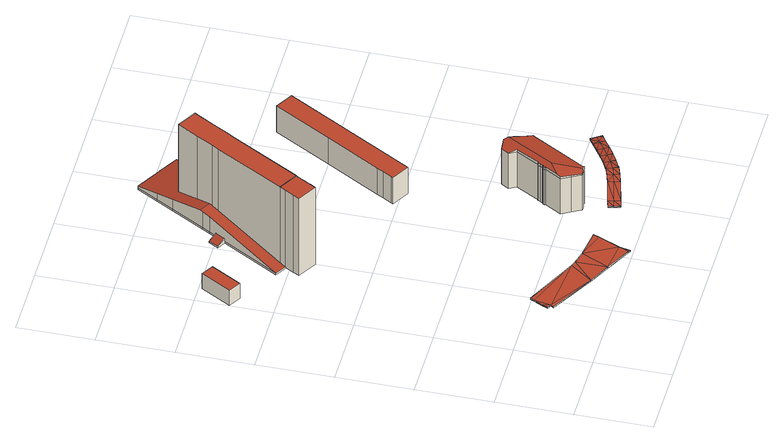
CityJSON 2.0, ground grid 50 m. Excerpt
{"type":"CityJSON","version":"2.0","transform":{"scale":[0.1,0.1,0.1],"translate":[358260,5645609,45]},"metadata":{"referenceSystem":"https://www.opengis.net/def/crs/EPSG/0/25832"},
"CityObjects":{
"building1":{"type":"Building","attributes":{"Geometrietyp2DReferenz":"3000","Gemeindeschluessel":"05315000","function":"53001_1800","roofType":"9999","measuredHeight":1},"geometry":[{"type":"Solid","lod":"2","boundaries":[[[[0,1,2]],[[1,3,2]],[[4,5,0]],[[5,1,0]],[[6,7,4]],[[7,5,4]],[[8,9,6]],[[9,7,6]],[[10,11,8]],[[11,9,8]],[[12,13,10]],[[13,11,10]],[[14,15,12]],[[15,13,12]],[[16,17,14]],[[17,15,14]],[[18,19,16]],[[19,17,16]],[[20,21,18]],[[21,19,18]],[[22,23,20]],[[23,21,20]],[[24,25,22]],[[25,23,22]],[[26,27,24]],[[27,25,24]],[[28,29,26]],[[29,27,26]],[[30,31,28]],[[31,29,28]],[[2,3,30]],[[3,31,30]],[[29,31,3]],[[29,3,1]],[[29,1,7]],[[7,1,5]],[[23,17,21]],[[19,21,17]],[[13,15,11]],[[25,27,29]],[[25,29,7]],[[25,7,9]],[[23,25,9]],[[23,9,11]],[[23,11,17]],[[17,11,15]],[[28,2,30]],[[28,0,2]],[[28,6,0]],[[6,4,0]],[[22,20,16]],[[18,16,20]],[[12,10,14]],[[24,28,26]],[[24,6,28]],[[24,8,6]],[[22,8,24]],[[22,10,8]],[[22,16,10]],[[16,14,10]]]],"semantics":{"surfaces":[{"type":"WallSurface"},{"type":"GroundSurface"},{"type":"RoofSurface"}],"values":[[0,0,0,0,0,0,0,0,0,0,0,0,0,0,0,0,0,0,0,0,0,0,0,0,0,0,0,0,0,0,0,0,1,1,1,1,1,1,1,1,1,1,1,1,1,1,2,2,2,2,2,2,2,2,2,2,2,2,2,2]]}}]},
"building2":{"type":"Building","attributes":{"Gemeindeschluessel":"05315000","Geometrietyp2DReferenz":"3000","function":"51009_1610","roofType":"1000","measuredHeight":12.16},"geometry":[{"type":"Solid","lod":"2","boundaries":[[[[32,33,34,35]],[[36,37,33,32]],[[38,39,37,36]],[[35,34,39,38]],[[36,32,35,38]],[[33,37,39,34]]]],"semantics":{"surfaces":[{"type":"WallSurface"},{"type":"RoofSurface"},{"type":"GroundSurface"}],"values":[[0,0,0,0,1,2]]}}]},
"building3":{"type":"Building","attributes":{"Gemeindeschluessel":"05315000","Geometrietyp2DReferenz":"3000","function":"51009_1610","roofType":"3100","measuredHeight":6.29},"geometry":[{"type":"Solid","lod":"2","boundaries":[[[[40,41,42,43]],[[44,45,41,40]],[[46,47,45,44]],[[43,42,47,46]],[[40,48,44]],[[46,49,43]],[[43,49,48,40]],[[44,48,49,46]],[[41,45,47,42]]]],"semantics":{"surfaces":[{"type":"WallSurface"},{"type":"RoofSurface"},{"type":"GroundSurface"}],"values":[[0,0,0,0,0,0,1,1,2]]}}]},
"building4":{"type":"Building","attributes":{"Gemeindeschluessel":"05315000","Geometrietyp2DReferenz":"3000","function":"31001_2000"},"address":[{"country":"Germany","locality":"Köln","thoroughfareNumber":"111","thoroughfareName":"Deutz-Mülheimer Str."}],"children":["building4-1","building4-2"]},
"building4-1":{"type":"BuildingPart","attributes":{"roofType":"1000","measuredHeight":61.84},"parents":["building4"],"geometry":[{"type":"Solid","lod":"2","boundaries":[[[[50,51,52,53]],[[54,55,56,51,50]],[[57,58,59,60,61]],[[62,63,58,57]],[[64,65,63,62]],[[66,67,65,64]],[[68,69,67,66]],[[70,71,69,68]],[[53,52,71,70]],[[68,66,64,62,57,61,54,50,53,70]],[[51,56,59,58,63,65,67,69,71,52]],[[55,54,61,60]],[[59,56,55,60]]]],"semantics":{"surfaces":[{"type":"WallSurface"},{"type":"RoofSurface"},{"type":"GroundSurface"},{"type":"ClosureSurface"}],"values":[[0,0,0,0,0,0,0,0,0,1,2,0,3]]}}]},
"building4-2":{"type":"BuildingPart","attributes":{"roofType":"1000","measuredHeight":61.76},"parents":["building4"],"geometry":[{"type":"Solid","lod":"2","boundaries":[[[[72,73,74,75]],[[76,77,73,72]],[[78,79,77,76]],[[80,81,79,78]],[[60,59,81,80]],[[82,83,56,55]],[[84,85,83,82]],[[86,87,85,84]],[[75,74,87,86]],[[84,82,55,60,80,78,76,72,75,86]],[[73,77,79,81,59,56,83,85,87,74]],[[59,60,55,56]]]],"semantics":{"surfaces":[{"type":"WallSurface"},{"type":"RoofSurface"},{"type":"GroundSurface"},{"type":"ClosureSurface"}],"values":[[0,0,0,0,0,0,0,0,0,1,2,3]]}}]},
"building5":{"type":"Building","attributes":{"Gemeindeschluessel":"05315000","Geometrietyp2DReferenz":"3000","function":"31001_2000","roofType":"5000","measuredHeight":14.8},"geometry":[{"type":"Solid","lod":"2","boundaries":[[[[88,89,90,91]],[[92,93,89,88]],[[94,95,93,92]],[[96,97,95,94]],[[98,99,97,96]],[[100,101,99,98]],[[102,103,101,100]],[[104,105,103,102]],[[106,107,105,104]],[[108,109,107,106]],[[110,111,109,108]],[[112,113,111,110]],[[114,115,113,112]],[[116,117,115,114]],[[118,119,117,116]],[[120,121,119,118]],[[122,123,121,120]],[[124,125,123,122]],[[126,127,125,124]],[[128,129,127,126]],[[91,90,129,128]],[[130,131,132,133,134,135,136,137,138,139,140,141,142,143,144,145]],[[146,147,128,126,148,149,150,136,135]],[[151,152,142,141]],[[152,151,110,108]],[[143,142,152,108,106]],[[151,141,140,112,110]],[[150,149,122,120]],[[137,136,150,120,118]],[[149,148,124,122]],[[148,126,124]],[[147,146,88,91]],[[147,91,128]],[[146,135,134,92,88]],[[144,143,106,104]],[[145,144,104,102]],[[140,139,114,112]],[[139,138,116,114]],[[138,137,118,116]],[[134,133,94,92]],[[133,132,96,94]],[[132,131,98,96]],[[131,130,100,98]],[[130,145,102,100]],[[89,93,95,97,99,101,103,105,107,109,111,113,115,117,119,121,123,125,127,129,90]]]],"semantics":{"surfaces":[{"type":"WallSurface"},{"type":"RoofSurface"},{"type":"GroundSurface"}],"values":[[0,0,0,0,0,0,0,0,0,0,0,0,0,0,0,0,0,0,0,0,0,1,1,1,0,0,0,0,0,0,0,0,0,0,0,0,0,0,0,0,0,0,0,0,2]]}}]},
"building6":{"type":"Building","attributes":{"Gemeindeschluessel":"05315000","Geometrietyp2DReferenz":"3000","function":"31001_2000","roofType":"5000","measuredHeight":31.95},"address":[{"country":"Germany","locality":"Köln","thoroughfareNumber":"30","thoroughfareName":"Deutz-Mülheimer Str."}],"geometry":[{"type":"Solid","lod":"2","boundaries":[[[[153,154,155,156]],[[157,158,154,153]],[[159,160,158,157]],[[161,162,160,159]],[[163,164,162,161]],[[165,166,164,163]],[[167,168,166,165]],[[169,170,168,167]],[[171,172,170,169]],[[173,174,172,171]],[[175,176,174,173]],[[177,178,176,175]],[[179,180,178,177]],[[181,182,180,179]],[[183,184,182,181]],[[185,186,184,183]],[[187,188,186,185]],[[189,190,188,187]],[[191,192,190,189]],[[193,194,192,191]],[[195,196,194,193]],[[197,198,196,195]],[[199,200,198,197]],[[201,202,200,199]],[[156,155,202,201]],[[203,204,205,206,207,208,209,210,211]],[[212,213,214,215,216,217,210,209,218]],[[175,173,219,220,221,222,223,224,225,226,227,228,211,210,217,229]],[[228,227,153,156]],[[203,211,228,156,201]],[[227,226,157,153]],[[226,225,159,157]],[[225,224,161,159]],[[224,223,163,161]],[[223,222,165,163]],[[222,221,167,165]],[[221,220,169,167]],[[220,219,171,169]],[[219,173,171]],[[229,177,175]],[[229,217,216,179,177]],[[216,215,181,179]],[[215,214,183,181]],[[214,213,185,183]],[[213,212,187,185]],[[212,218,189,187]],[[218,209,208,191,189]],[[208,207,193,191]],[[207,206,195,193]],[[206,205,197,195]],[[205,204,199,197]],[[204,203,201,199]],[[154,158,160,162,164,166,168,170,172,174,176,178,180,182,184,186,188,190,192,194,196,198,200,202,155]]]],"semantics":{"surfaces":[{"type":"WallSurface"},{"type":"RoofSurface"},{"type":"GroundSurface"}],"values":[[0,0,0,0,0,0,0,0,0,0,0,0,0,0,0,0,0,0,0,0,0,0,0,0,0,1,1,1,0,0,0,0,0,0,0,0,0,0,0,0,0,0,0,0,0,0,0,0,0,0,0,0,2]]}}]},
"building7":{"type":"Building","attributes":{"Geometrietyp2DReferenz":"2000","Gemeindeschluessel":"05315000","function":"53001_1800","roofType":"9999","measuredHeight":1},"geometry":[{"type":"Solid","lod":"2","boundaries":[[[[230,231,232]],[[233,234,235]],[[234,230,235]],[[236,237,233]],[[237,234,233]],[[238,239,236]],[[239,237,236]],[[240,241,238]],[[241,239,238]],[[242,243,240]],[[243,241,240]],[[244,245,242]],[[245,243,242]],[[246,247,244]],[[247,245,244]],[[248,249,246]],[[249,247,246]],[[250,251,248]],[[251,249,248]],[[252,253,250]],[[253,251,250]],[[254,255,252]],[[255,253,252]],[[256,257,254]],[[257,255,254]],[[258,259,256]],[[259,257,256]],[[260,261,258]],[[261,259,258]],[[262,263,260]],[[263,261,260]],[[264,265,262]],[[265,263,262]],[[266,267,264]],[[267,265,264]],[[268,269,266]],[[269,267,266]],[[270,271,268]],[[271,269,268]],[[272,273,270]],[[273,271,270]],[[274,275,272]],[[275,273,272]],[[276,277,274]],[[277,275,274]],[[278,279,276]],[[279,277,276]],[[280,281,278]],[[281,279,278]],[[282,283,280]],[[283,281,280]],[[284,285,282]],[[285,283,282]],[[286,287,284]],[[287,285,284]],[[288,289,286]],[[289,287,286]],[[290,291,288]],[[291,289,288]],[[292,293,290]],[[293,291,290]],[[294,295,292]],[[295,293,292]],[[296,297,294]],[[297,295,294]],[[298,299,296]],[[299,297,296]],[[232,231,298]],[[231,299,298]],[[235,230,232]],[[245,247,249]],[[245,249,300]],[[300,249,251]],[[300,251,301]],[[301,251,302]],[[302,251,253]],[[302,253,255]],[[302,255,303]],[[303,255,304]],[[304,255,257]],[[304,257,305]],[[305,257,259]],[[305,259,306]],[[306,259,261]],[[306,261,307]],[[307,261,263]],[[308,307,263]],[[267,269,265]],[[308,263,265]],[[308,265,269]],[[243,245,300]],[[243,300,241]],[[241,300,301]],[[241,301,239]],[[239,301,237]],[[237,301,302]],[[237,302,234]],[[234,302,230]],[[230,302,303]],[[230,303,231]],[[231,303,299]],[[299,303,297]],[[297,303,304]],[[297,304,295]],[[295,304,293]],[[293,304,291]],[[291,304,289]],[[289,304,305]],[[289,305,287]],[[287,305,285]],[[285,305,283]],[[283,305,306]],[[283,306,281]],[[281,306,279]],[[279,306,307]],[[279,307,277]],[[307,308,277]],[[273,275,271]],[[277,308,275]],[[275,308,269]],[[275,269,271]],[[309,252,250]],[[309,254,252]],[[309,310,254]],[[310,311,254]],[[311,256,254]],[[311,312,256]],[[312,258,256]],[[312,313,258]],[[313,260,258]],[[313,314,260]],[[314,262,260]],[[315,262,314]],[[266,264,268]],[[315,264,262]],[[315,268,264]],[[242,316,244]],[[242,240,316]],[[240,317,316]],[[240,238,317]],[[238,236,317]],[[236,309,317]],[[236,233,309]],[[233,235,309]],[[235,310,309]],[[235,232,310]],[[232,298,310]],[[298,296,310]],[[296,311,310]],[[296,294,311]],[[294,292,311]],[[292,290,311]],[[290,288,311]],[[288,312,311]],[[288,286,312]],[[286,284,312]],[[284,282,312]],[[282,313,312]],[[282,280,313]],[[280,278,313]],[[278,314,313]],[[278,276,314]],[[314,276,315]],[[272,270,274]],[[276,274,315]],[[274,268,315]],[[274,270,268]],[[244,248,246]],[[244,316,248]],[[316,250,248]],[[316,317,250]],[[317,309,250]]]],"semantics":{"surfaces":[{"type":"WallSurface"},{"type":"GroundSurface"},{"type":"RoofSurface"}],"values":[[0,0,0,0,0,0,0,0,0,0,0,0,0,0,0,0,0,0,0,0,0,0,0,0,0,0,0,0,0,0,0,0,0,0,0,0,0,0,0,0,0,0,0,0,0,0,0,0,0,0,0,0,0,0,0,0,0,0,0,0,0,0,0,0,0,0,0,0,0,0,1,1,1,1,1,1,1,1,1,1,1,1,1,1,1,1,1,1,1,1,1,1,1,1,1,1,1,1,1,1,1,1,1,1,1,1,1,1,1,1,1,1,1,1,1,1,1,1,1,1,1,2,2,2,2,2,2,2,2,2,2,2,2,2,2,2,2,2,2,2,2,2,2,2,2,2,2,2,2,2,2,2,2,2,2,2,2,2,2,2,2,2,2,2,2,2,2,2,2,2,2,2]]}}]},
"building8":{"type":"Building","attributes":{"Gemeindeschluessel":"05315000","Geometrietyp2DReferenz":"3000","function":"31001_2000"},"children":["building8-1","building8-2"]},
"building8-1":{"type":"BuildingPart","attributes":{"roofType":"1000","measuredHeight":5.12},"parents":["building8"],"geometry":[{"type":"Solid","lod":"2","boundaries":[[[[318,319,320,321]],[[322,323,319,318]],[[321,320,324,325]],[[322,318,321,325]],[[319,323,324,320]],[[323,322,325,324]]]],"semantics":{"surfaces":[{"type":"WallSurface"},{"type":"RoofSurface"},{"type":"GroundSurface"},{"type":"ClosureSurface"}],"values":[[0,0,0,1,2,3]]}}]},
"building8-2":{"type":"BuildingPart","attributes":{"roofType":"1000","measuredHeight":8.48},"parents":["building8"],"geometry":[{"type":"Solid","lod":"2","boundaries":[[[[326,325,324,327,328]],[[329,330,323,322,331]],[[332,333,330,329]],[[334,335,333,332]],[[336,337,335,334]],[[328,327,337,336]],[[334,332,329,331,326,328,336]],[[324,323,330,333,335,337,327]],[[325,326,331,322]],[[323,324,325,322]]]],"semantics":{"surfaces":[{"type":"WallSurface"},{"type":"RoofSurface"},{"type":"GroundSurface"},{"type":"ClosureSurface"}],"values":[[0,0,0,0,0,0,1,2,0,3]]}}]},
"building9":{"type":"Building","attributes":{"Gemeindeschluessel":"05315000","Geometrietyp2DReferenz":"3000","function":"31001_2000","roofType":"1000","measuredHeight":20.89},"address":[{"country":"Germany","locality":"Köln","thoroughfareNumber":"109","thoroughfareName":"Deutz-Mülheimer Str."}],"geometry":[{"type":"Solid","lod":"2","boundaries":[[[[338,339,340,341]],[[342,343,339,338]],[[344,345,343,342]],[[346,347,345,344]],[[348,349,347,346]],[[350,351,349,348]],[[352,353,351,350]],[[341,340,353,352]],[[350,348,346,344,342,338,341,352]],[[339,343,345,347,349,351,353,340]]]],"semantics":{"surfaces":[{"type":"WallSurface"},{"type":"RoofSurface"},{"type":"GroundSurface"}],"values":[[0,0,0,0,0,0,0,0,1,2]]}}]}
},
"vertices":[
[390,462,95],[390,462,85],[363,410,95],[363,410,85],[404,489,95],[404,489,85],[753,318,98],[753,318,88],[791,303,98],[791,303,88],[880,280,98],[880,280,88],[1068,255,98],[1068,255,88],[1054,216,98],[1054,216,88],[988,72,100],[988,72,90],[972,1,101],[972,1,91],[960,8,101],[960,8,91],[790,96,100],[790,96,90],[647,170,99],[647,170,89],[357,336,96],[357,336,86],[372,355,95],[372,355,85],[345,368,95],[345,368,85],
[119,2481,131],[119,2481,10],[4,2282,10],[4,2282,131],[198,2435,131],[198,2435,10],[84,2236,131],[84,2236,10],
[550,2541,18],[550,2541,8],[514,2477,8],[514,2477,18],[674,2471,55],[674,2471,8],[638,2408,55],[638,2408,8],[645,2487,71],[609,2424,71],
[826,2443,637],[826,2443,19],[855,2489,19],[855,2489,637],[572,1999,637],[572,1999,636],[572,1999,19],[701,2517,637],[701,2517,19],[445,2072,19],[445,2072,636],[445,2072,637],[727,2563,637],[727,2563,19],[789,2670,637],[789,2670,19],[869,2809,637],[869,2809,19],[996,2736,637],[996,2736,19],[917,2597,637],[917,2597,19],
[492,1859,636],[492,1859,19],[515,1899,19],[515,1899,636],[365,1932,636],[365,1932,19],[387,1971,636],[387,1971,19],[421,2030,636],[421,2030,19],[547,1956,636],[547,1956,19],[541,1944,636],[541,1944,19],[517,1903,636],[517,1903,19],
[656,2605,22],[656,2605,11],[629,2558,11],[629,2558,22],[782,2822,22],[782,2822,11],[848,2935,22],[848,2935,11],[930,3076,22],[930,3076,11],[1074,2993,22],[1074,2993,11],[1096,2981,22],[1096,2981,11],[1224,2907,22],[1224,2907,11],[1096,2684,22],[1096,2684,11],[1053,2609,22],[1053,2609,11],[953,2433,22],[953,2433,11],[855,2489,22],[855,2489,11],[917,2597,22],[917,2597,11],[996,2736,22],[996,2736,11],[869,2809,22],[869,2809,11],[789,2670,22],[789,2670,11],[727,2563,22],[727,2563,11],[701,2517,22],[701,2517,11],[445,2072,22],[445,2072,11],[421,2030,22],[421,2030,11],[347,2073,22],[347,2073,11],[1096,2981,39],[1074,2993,39],[930,3076,39],[848,2935,76],[782,2822,106],[665,2621,159],[737,2580,159],[789,2670,135],[869,2809,99],[996,2736,98],[917,2597,135],[864,2506,159],[962,2449,159],[1053,2609,117],[1096,2684,97],[1224,2907,39],[656,2605,154],[629,2558,143],[445,2072,32],[701,2517,143],[727,2563,155],[855,2489,155],[953,2433,155],
[1335,623,319],[1335,623,37],[1340,620,37],[1340,620,319],[1343,636,319],[1343,636,37],[1348,633,319],[1348,633,37],[1353,642,319],[1353,642,37],[1351,643,319],[1351,643,37],[1360,657,319],[1360,657,37],[1369,675,319],[1369,675,37],[1374,672,319],[1374,672,37],[1459,827,319],[1459,827,37],[1433,874,319],[1433,874,37],[1464,927,319],[1464,927,37],[1527,928,319],[1527,928,37],[1556,877,319],[1556,877,37],[1580,836,319],[1580,836,37],[1621,766,319],[1621,766,37],[1407,397,319],[1407,397,37],[1410,395,319],[1410,395,37],[1407,391,319],[1407,391,37],[1380,399,319],[1380,399,37],[1375,390,319],[1375,390,37],[1346,390,319],[1346,390,37],[1310,455,319],[1310,455,37],[1309,454,319],[1309,454,37],[1277,510,319],[1277,510,37],[1277,510,334],[1309,454,331],[1310,455,331],[1346,390,327],[1375,390,330],[1380,399,332],[1389,396,333],[1364,589,357],[1292,536,340],[1410,395,329],[1407,397,330],[1621,766,329],[1580,836,343],[1556,877,352],[1541,902,357],[1407,391,329],[1459,827,340],[1374,672,342],[1369,675,339],[1360,657,339],[1351,643,339],[1353,642,340],[1348,633,340],[1343,636,337],[1335,623,337],[1340,620,340],[1527,928,345],
[1654,230,87],[1716,251,85],[1716,251,95],[1653,230,97],[1653,230,87],[1654,230,97],[1585,210,97],[1585,210,87],[1584,210,97],[1584,210,87],[1412,166,98],[1412,166,88],[1364,154,98],[1364,154,88],[1354,193,98],[1354,193,88],[1345,231,98],[1345,231,88],[1393,244,98],[1393,244,88],[1564,287,97],[1564,287,87],[1630,306,97],[1630,306,87],[1688,326,95],[1688,326,85],[1744,354,92],[1744,354,82],[1802,386,88],[1802,386,78],[1858,421,82],[1858,421,72],[1914,458,77],[1914,458,67],[1955,485,74],[1955,485,64],[1963,490,73],[1963,490,63],[1986,457,73],[1986,457,63],[2009,424,73],[2009,424,63],[2000,419,74],[2000,419,64],[2000,418,74],[2000,418,64],[1958,391,77],[1958,391,67],[1902,353,82],[1902,353,72],[1901,353,82],[1901,353,72],[1900,353,82],[1900,353,72],[1843,317,88],[1843,317,78],[1842,317,88],[1842,317,78],[1841,317,88],[1841,317,78],[1783,284,92],[1783,284,82],[1782,284,92],[1782,284,82],[1781,283,92],[1781,283,82],[1722,253,95],[1722,253,85],[1719,252,95],[1719,252,85],[1403,205,88],[1574,248,87],[1642,268,87],[1704,289,85],[1763,319,82],[1822,352,78],[1880,387,72],[1936,424,67],[1945,430,67],[1642,268,97],[1704,289,95],[1763,319,92],[1822,352,88],[1880,387,82],[1936,424,77],[1945,430,77],[1403,205,98],[1574,248,97],
[855,2489,93],[855,2489,42],[826,2443,42],[826,2443,93],[953,2433,93],[953,2433,42],[926,2386,42],[926,2386,93],
[926,2386,127],[902,2344,42],[902,2344,127],[1053,2609,127],[1053,2609,42],[953,2433,127],[1318,2457,127],[1318,2457,42],[1166,2192,127],[1166,2192,42],[934,2325,127],[934,2325,42],
[1135,1528,242],[1135,1528,33],[1252,1461,33],[1252,1461,242],[1142,1540,242],[1142,1540,33],[1175,1598,242],[1175,1598,33],[1199,1639,242],[1199,1639,33],[1406,1998,242],[1406,1998,33],[1623,2376,242],[1623,2376,33],[1740,2308,242],[1740,2308,33]
]}
